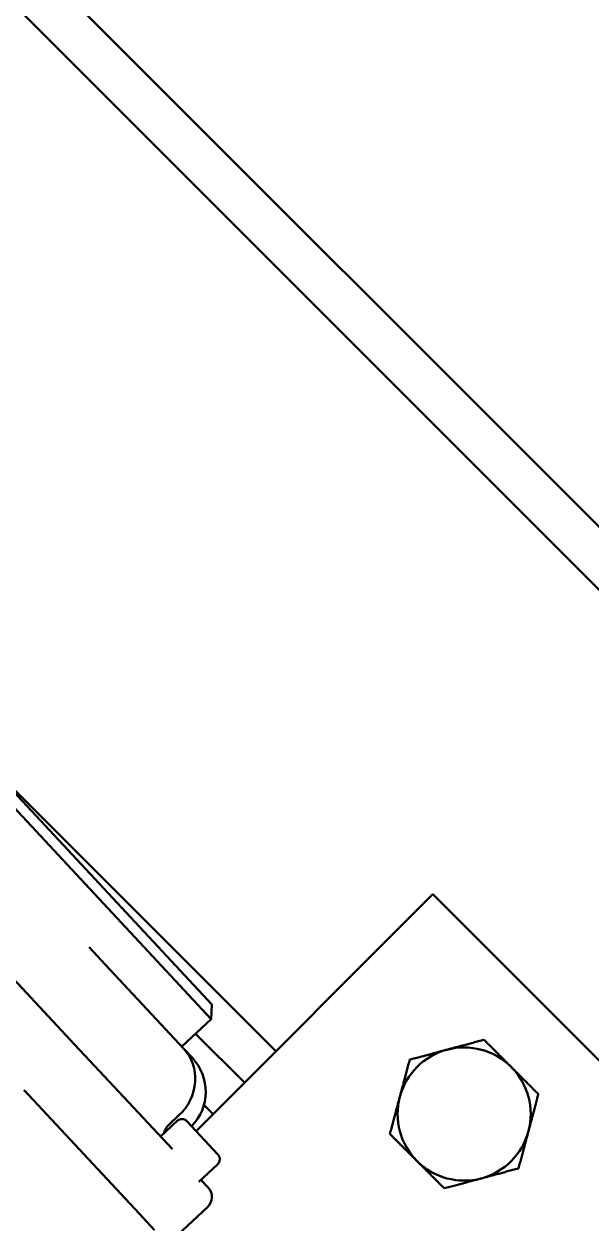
# Model space of a CAD drawing. Header units: inches. Extents: x 11 to 1621, y 11 to 1332.
# Drawn here: x 1286.35 to 1289.54, y 402.22 to 408.97 of the extents above; entities that cross this region are included whole.
import ezdxf

# ---------------------------------------------------------------- set-up
doc = ezdxf.new("R2010")
doc.units = ezdxf.units.IN
doc.header["$LTSCALE"] = 48
doc.header["$MEASUREMENT"] = 0
doc.layers.add('Visible (ANSI)', color=7, linetype='Continuous', lineweight=50)

msp = doc.modelspace()

# ---------------------------------------------------------------- linework, layer by layer
at = {"layer": 'Visible (ANSI)'}
for p, q in [((1281.994866, 413.729963), (1292.759479, 402.965349)), ((1281.836771, 413.534504), (1292.759479, 402.611796)), ((1287.403249, 403.365128), (1285.819079, 405.063941)), ((1287.406164, 403.448593), (1285.902545, 405.061027)), ((1287.767231, 403.184627), (1286.064407, 404.887451)), ((1288.651107, 404.068503), (1287.317786, 402.735182)), ((1292.759479, 399.960131), (1288.651107, 404.068503)), ((1286.635405, 403.221603), (1286.08174, 403.815336)), ((1286.806678, 403.672939), (1286.716253, 403.769907)), ((1286.806678, 403.672939), (1287.248658, 403.198972)), ((1287.406164, 403.448593), (1287.403249, 403.365128)), ((1287.403249, 403.365128), (1287.237687, 403.210738)), ((1287.590454, 403.00785), (1287.315243, 403.283061)), ((1287.590454, 403.00785), (1287.315243, 403.283061)), ((1286.635405, 403.221603), (1287.184904, 402.632337)), ((1287.248658, 403.198972), (1287.297427, 403.146675)), ((1286.348595, 402.966326), (1286.356899, 402.957421)), ((1286.369248, 402.944179), (1286.356899, 402.957421)), ((1286.374063, 402.939015), (1286.369248, 402.944179)), ((1286.374063, 402.939015), (1286.998937, 402.26892)), ((1287.362212, 402.882539), (1287.413678, 402.831074)), ((1287.117074, 402.705076), (1287.210653, 402.79234)), ((1287.221671, 402.82382), (1287.164084, 402.770119)), ((1287.266297, 402.790397), (1287.440824, 402.603239)), ((1287.333227, 402.449072), (1287.438881, 402.547596)), ((1287.345302, 402.460332), (1287.385272, 402.41747)), ((1287.385738, 402.416969), (1287.385272, 402.41747)), ((1286.998937, 402.26892), (1287.083926, 402.17778)), ((1287.083926, 402.17778), (1286.998937, 402.26892)), ((1287.381852, 402.305682), (1287.158703, 402.097592))]:
    msp.add_line(p, q, dxfattribs=at)
for radius in [48.3125, 46.34375]:
    msp.add_circle((1247.196979, 358.380235), radius, dxfattribs=at)
for centre, radius, start, end in [((1288.827884, 402.831067), 0.375, 105, 165), ((1288.827884, 402.831067), 0.375, 45, 105), ((1288.827884, 402.831067), 0.375, 345, 45), ((1288.827884, 402.831067), 0.375, 165, 225), ((1287.237503, 402.763547), 0.03937, 43.000202, 133), ((1288.827884, 402.831067), 0.375, 285, 345), ((1287.41203, 402.576389), 0.03937, 313, 42.999798), ((1288.827884, 402.831067), 0.375, 225, 285), ((1287.328151, 402.363269), 0.07874, 313, 43)]:
    msp.add_arc(centre, radius, start, end, dxfattribs=at)
for centre, major_axis, ratio, start_param, end_param in [((1287.047104, 403.01102), (0.201554, 0.187952), 0.92878331, 4.71238898, 6.28318531), ((1287.095873, 402.958722), (0.189285, -0.202983), 0.99295987, 0.03572188, 1.57079633), ((1287.213961, 402.716634), (0.057587, 0.053701), 0.92878331, 1.57079633, 2.23413721)]:
    msp.add_ellipse(centre, major_axis=major_axis, ratio=ratio, start_param=start_param, end_param=end_param, dxfattribs=at)
for points, weights in [([(1288.521698, 403.137253), (1288.63377, 403.167282), (1288.730827, 403.193289)], [1.78429035091, 1.92230568987, 1.92230568987]), ([(1288.730827, 403.193289), (1288.827884, 403.219295), (1288.939956, 403.249325)], [1.92230568987, 1.92230568987, 1.78429035091]), ([(1288.939956, 403.249325), (1289.021998, 403.167282), (1289.093049, 403.096232)], [1.78429035091, 1.92230568987, 1.92230568987]), ([(1288.465662, 402.928124), (1288.491668, 403.025181), (1288.521698, 403.137253)], [1.92230568987, 1.92230568987, 1.78429035091]), ([(1289.093049, 403.096232), (1289.1641, 403.025181), (1289.246142, 402.943139)], [1.92230568987, 1.92230568987, 1.78429035091]), ([(1288.409626, 402.718995), (1288.439656, 402.831067), (1288.465662, 402.928124)], [1.78429035091, 1.92230568987, 1.92230568987]), ([(1289.246142, 402.943139), (1289.216113, 402.831067), (1289.190106, 402.734009)], [1.78429035091, 1.92230568987, 1.92230568987]), ([(1288.562719, 402.565902), (1288.491668, 402.636952), (1288.409626, 402.718995)], [1.92230568987, 1.92230568987, 1.78429035091]), ([(1289.190106, 402.734009), (1289.1641, 402.636952), (1289.13407, 402.52488)], [1.92230568987, 1.92230568987, 1.78429035091]), ([(1288.715812, 402.412808), (1288.63377, 402.494851), (1288.562719, 402.565902)], [1.78429035091, 1.92230568987, 1.92230568987]), ([(1289.13407, 402.52488), (1289.021998, 402.494851), (1288.924941, 402.468844)], [1.78429035091, 1.92230568987, 1.92230568987]), ([(1288.924941, 402.468844), (1288.827884, 402.442838), (1288.715812, 402.412808)], [1.92230568987, 1.92230568987, 1.78429035091])]:
    msp.add_rational_spline(points, weights, degree=2, dxfattribs=at)

doc.saveas('drawing.dxf')
